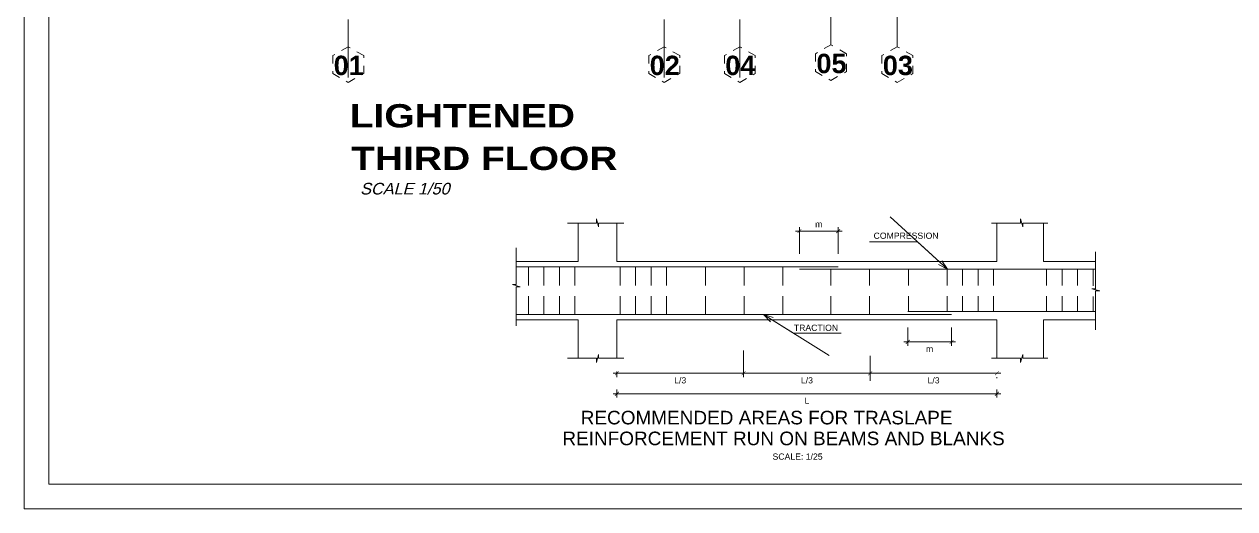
# Model space of a CAD drawing. Header units: millimetres. Extents: x -59 to 123, y 54 to 155.
# Drawn here: x -58.94 to -43.33, y 54.35 to 60.6 of the extents above; entities that cross this region are included whole.
import ezdxf
from ezdxf.enums import TextEntityAlignment as Align

# ---------------------------------------------------------------- set-up
doc = ezdxf.new("R2010")
doc.units = ezdxf.units.MM
for name, pattern in [('ACAD_ISO02W100', [15, 12, -3]), ('CONTINUA', [0]), ('DASHED', [0.75, 0.5, -0.25])]:
    doc.linetypes.add(name, pattern=pattern)
doc.layers.get('0').update_dxf_attribs({"lineweight": 9})
doc.layers.get('Defpoints').update_dxf_attribs({"lineweight": 0})
for name, color, linetype, lineweight in [('ACERO', 150, 'CONTINUA', 40), ('COTAS', 8, 'Continuous', 5), ('DET-CORTE', 86, 'Continuous', 50), ('EJES', 6, 'ACAD_ISO02W100', 5), ('PLUMA 1', 1, 'Continuous', 9), ('PLUMA 2 NUEVA', 7, 'Continuous', 25), ('TEXTOS', 3, 'Continuous', 0)]:
    doc.layers.add(name, color=color, linetype=linetype, lineweight=lineweight)
doc.layers.add('TEXTO', color=2, linetype='Continuous')
doc.layers.add('TEXTO2', color=3, linetype='Continuous')
doc.styles.add('ARIAL', font='arial.ttf')
doc.styles.add('ARIALNEG', font='arialbd.ttf')
doc.styles.add('LUIS', font='arial.ttf')
doc.styles.add('STILUS', font='arial.ttf')
doc.dimstyles.new('luis', dxfattribs={"dimtxt": 0.08, "dimasz": 0.05, "dimexe": 0.05, "dimexo": 0.1, "dimgap": 0.05, "dimtad": 2, "dimzin": 4, "dimdsep": 46, "dimtxsty": 'LUIS', "dimblk": 'ARCHTICK', "dimcen": 2, "dimdle": 0.05, "dimclrd": 256, "dimclre": 256, "dimclrt": 56, "dimaunit": 1, "dimadec": 0, "dimazin": 0, "dimtfac": 1, "dimtix": 1, "dimtmove": 0, "dimatfit": 3, "dimfxl": 1, "dimlwd": -1, "dimlwe": -1, "dimarcsym": 0})

# ---------------------------------------------------------------- blocks, each defined once
blk = doc.blocks.new('_ArchTick')
at = {"color": 0, "linetype": 'ByBlock', "const_width": 0.15}
blk.add_lwpolyline([(-0.5, -0.5), (0.5, 0.5)], dxfattribs=at)
blk = doc.blocks.new('*D942')
at = {"layer": 'COTAS', "transparency": 16777216}
for p, q in [((-49.662, 56.388), (-49.662, 56.044)), ((-51.345, 56.094), (-49.612, 56.094)), ((-51.295, 56.118), (-51.295, 56.044))]:
    blk.add_line(p, q, dxfattribs=at)
at = {"layer": 'Defpoints', "color": 0, "transparency": 16777216}
for p in [(-49.662, 56.488), (-51.295, 56.218), (-49.662, 56.094)]:
    blk.add_point(p, dxfattribs=at)
at = {"layer": 'COTAS', "transparency": 16777216, "xscale": 0.05, "yscale": 0.05, "zscale": 0.05, "rotation": 180}
blk.add_blockref('_ArchTick', (-51.295, 56.094), dxfattribs=at)
at = {"layer": 'COTAS', "transparency": 16777216, "xscale": 0.05, "yscale": 0.05, "zscale": 0.05}
blk.add_blockref('_ArchTick', (-49.662, 56.094), dxfattribs=at)
at = {"layer": 'COTAS', "color": 56, "lineweight": 5, "transparency": 16777216, "insert": (-50.479, 56.003), "char_height": 0.08, "attachment_point": 5, "style": 'LUIS'}
blk.add_mtext('L/3', dxfattribs=at)
blk = doc.blocks.new('*D943')
at = {"layer": 'COTAS', "transparency": 16777216}
for p, q in [((-51.345, 55.831), (-46.345, 55.831)), ((-51.295, 55.886), (-51.295, 55.781)), ((-46.395, 55.886), (-46.395, 55.781))]:
    blk.add_line(p, q, dxfattribs=at)
at = {"layer": 'Defpoints', "color": 0, "transparency": 16777216}
for p in [(-51.295, 55.986), (-46.395, 55.986), (-46.395, 55.831)]:
    blk.add_point(p, dxfattribs=at)
at = {"layer": 'COTAS', "transparency": 16777216, "xscale": 0.05, "yscale": 0.05, "zscale": 0.05, "rotation": 180}
blk.add_blockref('_ArchTick', (-51.295, 55.831), dxfattribs=at)
at = {"layer": 'COTAS', "transparency": 16777216, "xscale": 0.05, "yscale": 0.05, "zscale": 0.05}
blk.add_blockref('_ArchTick', (-46.395, 55.831), dxfattribs=at)
at = {"layer": 'COTAS', "color": 56, "lineweight": 5, "transparency": 16777216, "insert": (-48.845, 55.741), "char_height": 0.08, "attachment_point": 5, "style": 'LUIS'}
blk.add_mtext('L', dxfattribs=at)
blk = doc.blocks.new('*D944')
at = {"layer": 'COTAS', "transparency": 16777216}
for p, q in [((-47.545, 56.685), (-47.545, 56.449)), ((-46.98, 56.685), (-46.98, 56.449)), ((-47.595, 56.499), (-46.93, 56.499))]:
    blk.add_line(p, q, dxfattribs=at)
at = {"layer": 'Defpoints', "color": 0, "transparency": 16777216}
for p in [(-47.545, 56.785), (-46.98, 56.785), (-46.98, 56.499)]:
    blk.add_point(p, dxfattribs=at)
at = {"layer": 'COTAS', "transparency": 16777216, "xscale": 0.05, "yscale": 0.05, "zscale": 0.05, "rotation": 180}
blk.add_blockref('_ArchTick', (-47.545, 56.499), dxfattribs=at)
at = {"layer": 'COTAS', "transparency": 16777216, "xscale": 0.05, "yscale": 0.05, "zscale": 0.05}
blk.add_blockref('_ArchTick', (-46.98, 56.499), dxfattribs=at)
at = {"layer": 'COTAS', "color": 56, "lineweight": 5, "transparency": 16777216, "insert": (-47.263, 56.409), "char_height": 0.08, "attachment_point": 5, "style": 'LUIS'}
blk.add_mtext('m', dxfattribs=at)
blk = doc.blocks.new('*D945')
at = {"layer": 'COTAS', "transparency": 16777216}
for p, q in [((-48.992, 57.927), (-48.392, 57.927)), ((-48.942, 57.635), (-48.942, 57.977)), ((-48.442, 57.635), (-48.442, 57.977))]:
    blk.add_line(p, q, dxfattribs=at)
at = {"layer": 'Defpoints', "color": 0, "transparency": 16777216}
for p in [(-48.442, 57.927), (-48.942, 57.535), (-48.442, 57.535)]:
    blk.add_point(p, dxfattribs=at)
at = {"layer": 'COTAS', "transparency": 16777216, "xscale": 0.05, "yscale": 0.05, "zscale": 0.05, "rotation": 180}
blk.add_blockref('_ArchTick', (-48.942, 57.927), dxfattribs=at)
at = {"layer": 'COTAS', "transparency": 16777216, "xscale": 0.05, "yscale": 0.05, "zscale": 0.05}
blk.add_blockref('_ArchTick', (-48.442, 57.927), dxfattribs=at)
at = {"layer": 'COTAS', "color": 56, "lineweight": 5, "transparency": 16777216, "insert": (-48.692, 58.017), "char_height": 0.08, "attachment_point": 5, "style": 'LUIS'}
blk.add_mtext('m', dxfattribs=at)
blk = doc.blocks.new('*D946')
at = {"layer": 'COTAS', "transparency": 16777216}
for p, q in [((-49.712, 56.094), (-47.979, 56.094)), ((-49.662, 56.118), (-49.662, 56.044)), ((-48.029, 55.998), (-48.029, 56.044))]:
    blk.add_line(p, q, dxfattribs=at)
at = {"layer": 'Defpoints', "color": 0, "transparency": 16777216}
for p in [(-49.662, 56.218), (-48.029, 56.098), (-48.029, 56.094)]:
    blk.add_point(p, dxfattribs=at)
at = {"layer": 'COTAS', "transparency": 16777216, "xscale": 0.05, "yscale": 0.05, "zscale": 0.05, "rotation": 180}
blk.add_blockref('_ArchTick', (-49.662, 56.094), dxfattribs=at)
at = {"layer": 'COTAS', "transparency": 16777216, "xscale": 0.05, "yscale": 0.05, "zscale": 0.05}
blk.add_blockref('_ArchTick', (-48.029, 56.094), dxfattribs=at)
at = {"layer": 'COTAS', "color": 56, "lineweight": 5, "transparency": 16777216, "insert": (-48.845, 56.003), "char_height": 0.08, "attachment_point": 5, "style": 'LUIS'}
blk.add_mtext('L/3', dxfattribs=at)
blk = doc.blocks.new('*D947')
at = {"layer": 'COTAS', "transparency": 16777216}
for p, q in [((-48.029, 56.321), (-48.029, 56.044)), ((-48.079, 56.094), (-46.345, 56.094)), ((-46.395, 56.031), (-46.395, 56.044))]:
    blk.add_line(p, q, dxfattribs=at)
at = {"layer": 'Defpoints', "color": 0, "transparency": 16777216}
for p in [(-48.029, 56.421), (-46.395, 56.131), (-46.395, 56.094)]:
    blk.add_point(p, dxfattribs=at)
at = {"layer": 'COTAS', "transparency": 16777216, "xscale": 0.05, "yscale": 0.05, "zscale": 0.05, "rotation": 180}
blk.add_blockref('_ArchTick', (-48.029, 56.094), dxfattribs=at)
at = {"layer": 'COTAS', "transparency": 16777216, "xscale": 0.05, "yscale": 0.05, "zscale": 0.05}
blk.add_blockref('_ArchTick', (-46.395, 56.094), dxfattribs=at)
at = {"layer": 'COTAS', "color": 56, "lineweight": 5, "transparency": 16777216, "insert": (-47.212, 56.003), "char_height": 0.08, "attachment_point": 5, "style": 'LUIS'}
blk.add_mtext('L/3', dxfattribs=at)

msp = doc.modelspace()

# ---------------------------------------------------------------- linework, layer by layer
at = {"layer": 'ACERO', "lineweight": 5}
for p, q in [((-52.5954, 57.4688), (-48.442, 57.4688)), ((-48.942, 57.4365), (-45.1236, 57.4365)), ((-52.5954, 56.8517), (-46.9799, 56.8517)), ((-47.5454, 56.8933), (-45.1236, 56.8933))]:
    msp.add_line(p, q, dxfattribs=at)
at = {"layer": 'Defpoints', "lineweight": 5, "ltscale": 0.5}
msp.add_lwpolyline([(-58.9383, 54.3471), (-14.6883, 54.3471), (-14.6883, 84.1298), (-58.9383, 84.1298)], close=True, dxfattribs=at)
at = {"layer": 'DET-CORTE', "lineweight": 5, "ltscale": 0.5}
msp.add_lwpolyline([(-58.6204, 54.6651), (-15.0063, 54.6651), (-15.0063, 83.8118), (-58.6204, 83.8118)], close=True, dxfattribs=at)
at = {"layer": 'EJES', "linetype": 'DASHED', "lineweight": 5, "ltscale": 1.5}
for p, q in [((-54.7602, 80.9086), (-54.7602, 59.7498)), ((-54.7602, 80.9086), (-54.7602, 59.7498)), ((-50.6852, 80.9086), (-50.6852, 59.7498)), ((-50.6852, 80.9086), (-50.6852, 59.7498)), ((-49.7102, 80.9086), (-49.7102, 59.7498)), ((-48.5352, 75.6058), (-48.5352, 60.3311)), ((-47.6792, 75.5808), (-47.6792, 60.3062))]:
    msp.add_line(p, q, dxfattribs=at)
at = {"layer": 'EJES', "lineweight": 5, "ltscale": 0.003}
for points in [[(-54.5605, 60.1909), (-54.7602, 60.3062), (-54.9598, 60.1909), (-54.9598, 59.9604), (-54.7602, 59.8451), (-54.5605, 59.9604)], [(-50.4855, 60.1909), (-50.6852, 60.3062), (-50.8848, 60.1909), (-50.8848, 59.9604), (-50.6852, 59.8451), (-50.4855, 59.9604)], [(-49.5105, 60.1909), (-49.7102, 60.3062), (-49.9098, 60.1909), (-49.9098, 59.9604), (-49.7102, 59.8451), (-49.5105, 59.9604)], [(-48.3355, 60.2159), (-48.5352, 60.3311), (-48.7348, 60.2159), (-48.7348, 59.9854), (-48.5352, 59.8701), (-48.3355, 59.9854)], [(-47.4795, 60.1909), (-47.6792, 60.3062), (-47.8788, 60.1909), (-47.8788, 59.9604), (-47.6792, 59.8451), (-47.4795, 59.9604)]]:
    msp.add_lwpolyline(points, close=True, dxfattribs=at)
at = {"layer": 'PLUMA 1', "lineweight": 5}
for p, q in [((-51.5595, 58.0863), (-51.5595, 58.0323)), ((-51.5595, 58.0863), (-51.5312, 57.9842)), ((-46.0898, 58.0863), (-46.0898, 58.0323)), ((-46.0898, 58.0863), (-46.0614, 57.9842)), ((-51.5595, 58.0323), (-51.9341, 58.0323)), ((-51.2075, 58.0323), (-51.5312, 58.0323)), ((-51.5312, 57.9842), (-51.5312, 58.0323)), ((-46.0898, 58.0323), (-46.4644, 58.0323)), ((-45.7378, 58.0323), (-46.0614, 58.0323)), ((-46.0614, 57.9842), (-46.0614, 58.0323)), ((-52.5954, 57.7129), (-52.5954, 57.2391)), ((-45.1236, 57.6589), (-45.1236, 57.1851)), ((-52.4371, 57.4688), (-52.4371, 57.2246)), ((-52.2371, 57.4688), (-52.2371, 57.2246)), ((-52.0371, 57.4688), (-52.0371, 57.2246)), ((-51.8371, 57.4688), (-51.8371, 57.2246)), ((-51.2537, 57.4688), (-51.2537, 57.2246)), ((-51.0537, 57.4688), (-51.0537, 57.2246)), ((-50.8537, 57.4688), (-50.8537, 57.2246)), ((-50.6537, 57.4688), (-50.6537, 57.2246)), ((-50.1537, 57.4688), (-50.1537, 57.2246)), ((-49.6537, 57.4688), (-49.6537, 57.2246)), ((-49.1537, 57.4688), (-49.1537, 57.2246)), ((-48.5371, 57.4365), (-48.5371, 57.2246)), ((-48.0371, 57.4365), (-48.0371, 57.2246)), ((-47.5371, 57.4365), (-47.5371, 57.2246)), ((-47.0371, 57.4404), (-47.0371, 57.2246)), ((-46.8371, 57.4365), (-46.8371, 57.2246)), ((-46.6371, 57.4365), (-46.6371, 57.2246)), ((-46.4371, 57.4365), (-46.4371, 57.2246)), ((-45.7537, 57.4365), (-45.7537, 57.2246)), ((-45.5537, 57.4365), (-45.5537, 57.2246)), ((-45.3537, 57.4365), (-45.3537, 57.2246)), ((-45.1537, 57.4365), (-45.1537, 57.2207)), ((-52.5414, 57.2107), (-52.6435, 57.2391)), ((-52.6435, 57.2391), (-52.5954, 57.2391)), ((-52.5414, 57.2107), (-52.5954, 57.2107)), ((-52.5954, 57.2107), (-52.5954, 56.7075)), ((-45.1717, 57.1851), (-45.1236, 57.1851)), ((-45.0697, 57.1567), (-45.1717, 57.1851)), ((-45.0697, 57.1567), (-45.1236, 57.1567)), ((-45.1236, 57.1567), (-45.1236, 56.6535)), ((-52.4371, 56.8517), (-52.4371, 57.09)), ((-52.2371, 56.8517), (-52.2371, 57.09)), ((-52.0371, 56.8559), (-52.0371, 57.09)), ((-51.8371, 56.8517), (-51.8371, 57.09)), ((-51.2537, 56.8517), (-51.2537, 57.09)), ((-51.0537, 56.8559), (-51.0537, 57.09)), ((-50.8537, 56.8517), (-50.8537, 57.09)), ((-50.6537, 56.8517), (-50.6537, 57.09)), ((-50.1537, 56.8517), (-50.1537, 57.09)), ((-49.6537, 56.8517), (-49.6537, 57.09)), ((-49.1537, 56.8517), (-49.1537, 57.09)), ((-48.5371, 56.8517), (-48.5371, 57.09)), ((-48.0371, 56.8517), (-48.0371, 57.09)), ((-47.5371, 56.8933), (-47.5371, 57.09)), ((-47.0371, 56.8933), (-47.0371, 57.09)), ((-46.8371, 56.8933), (-46.8371, 57.09)), ((-46.6371, 56.8933), (-46.6371, 57.09)), ((-46.4371, 56.8933), (-46.4371, 57.09)), ((-45.7537, 56.8933), (-45.7537, 57.09)), ((-45.5537, 56.8933), (-45.5537, 57.09)), ((-45.3537, 56.8933), (-45.3537, 57.09)), ((-45.1537, 56.8894), (-45.1537, 57.0861)), ((-51.5595, 56.2881), (-51.9341, 56.2881)), ((-51.5595, 56.2342), (-51.5312, 56.3363)), ((-51.5595, 56.2342), (-51.5595, 56.2881)), ((-51.5312, 56.3363), (-51.5312, 56.2881)), ((-51.2075, 56.2881), (-51.5312, 56.2881)), ((-46.0898, 56.2881), (-46.4644, 56.2881)), ((-46.0898, 56.2342), (-46.0614, 56.3363)), ((-46.0898, 56.2342), (-46.0898, 56.2881)), ((-46.0614, 56.3363), (-46.0614, 56.2881)), ((-45.7378, 56.2881), (-46.0614, 56.2881))]:
    msp.add_line(p, q, dxfattribs=at)
at = {"layer": 'PLUMA 2 NUEVA', "lineweight": 5}
for p, q in [((-51.7954, 58.0323), (-51.7954, 57.5352)), ((-51.2954, 58.0323), (-51.2954, 57.5352)), ((-46.3954, 58.0323), (-46.3954, 57.5352)), ((-45.7954, 58.0323), (-45.7954, 57.5352)), ((-52.5954, 57.5352), (-51.7954, 57.5352)), ((-51.2954, 57.5352), (-46.3954, 57.5352)), ((-45.1236, 57.5352), (-45.7954, 57.5352)), ((-52.5954, 56.7852), (-51.7954, 56.7852)), ((-51.7954, 56.2881), (-51.7954, 56.7852)), ((-51.2954, 56.7852), (-46.3954, 56.7852)), ((-51.2954, 56.2881), (-51.2954, 56.7852)), ((-46.3954, 56.2881), (-46.3954, 56.7852)), ((-45.1236, 56.7852), (-45.7954, 56.7852)), ((-45.7954, 56.2881), (-45.7954, 56.7852))]:
    msp.add_line(p, q, dxfattribs=at)

# ---------------------------------------------------------------- texts
at = {"layer": 'EJES', "lineweight": 5, "char_height": 0.25, "width": 0.015384, "attachment_point": 2, "style": 'STILUS'}
for s, insert in [('{\\fArial|b1|i0|c0|p34;01}', (-54.7531, 60.1897)), ('{\\fArial|b1|i0|c0|p34;02}', (-50.6781, 60.1897)), ('{\\fArial|b1|i0|c0|p34;04}', (-49.7031, 60.1897)), ('{\\fArial|b1|i0|c0|p34;05}', (-48.5281, 60.2147)), ('{\\fArial|b1|i0|c0|p34;03}', (-47.6721, 60.1897))]:
    msp.add_mtext(s, dxfattribs=dict(at, insert=insert))
at = {"layer": 'TEXTO', "lineweight": 5, "style": 'LUIS'}
for s, height, p in [('COMPRESSION', 0.08, (-47.9851, 57.8287)), ('TRACTION', 0.08, (-49.0135, 56.6414)), ('RECOMMENDED AREAS FOR TRASLAPE ', 0.175, (-51.7622, 55.4356)), ('REINFORCEMENT RUN ON BEAMS AND BLANKS', 0.175, (-51.9987, 55.1672))]:
    msp.add_text(s, height=height, dxfattribs=at).set_placement(p)
msp.add_text('SCALE: 1/25', height=0.08, dxfattribs=at).set_placement((-48.9653, 54.9801), align=Align.CENTER)
at = {"layer": 'TEXTO2', "color": 8, "lineweight": 5, "style": 'ARIALNEG', "width": 1.2}
for s, p in [('LIGHTENED', (-54.7413, 59.2652)), ('THIRD FLOOR', (-54.7233, 58.7157))]:
    msp.add_text(s, height=0.3, dxfattribs=at).set_placement(p)
at = {"layer": 'TEXTOS', "lineweight": 5, "style": 'ARIAL', "oblique": 15}
msp.add_text('SCALE 1/50', height=0.15, dxfattribs=at).set_placement((-54.6067, 58.4001))

# ---------------------------------------------------------------- dimensions: what is measured, and where the dimension line sits
at = {"layer": 'COTAS', "lineweight": 5}
for base, p1, p2, text, picture, middle in [((-48.442, 57.9265), (-48.942, 57.5352), (-48.442, 57.5352), 'm', '*D945', (-48.692, 58.0165)), ((-46.9799, 56.499), (-47.5454, 56.7852), (-46.9799, 56.7852), 'm', '*D944', (-47.2626, 56.409)), ((-49.6621, 56.0939), (-51.2954, 56.2181), (-49.6621, 56.4876), 'L/3', '*D942', (-50.4787, 56.0025)), ((-46.3954, 56.0939), (-48.0287, 56.4206), (-46.3954, 56.1309), 'L/3', '*D947', (-47.212, 56.0025)), ((-48.0287, 56.0939), (-49.6621, 56.2181), (-48.0287, 56.0982), 'L/3', '*D946', (-48.8454, 56.0025)), ((-46.3954, 55.8312), (-51.2954, 55.986), (-46.3954, 55.986), 'L', '*D943', (-48.8454, 55.7412))]:
    dim = msp.add_linear_dim(base=base, p1=p1, p2=p2, text=text, dimstyle='luis', override={"dimtxsty": 'LUIS'}, dxfattribs=at)
    dim.commit()
    dim.dimension.update_dxf_attribs({"geometry": picture, "text_midpoint": middle})

# ---------------------------------------------------------------- leaders
for points in [[(-47.0328, 57.4365), (-47.4179, 57.7878), (-48.0366, 57.7878)], [(-49.405, 56.8517), (-49.0199, 56.6119), (-48.4012, 56.6119)]]:
    msp.add_leader(points, dimstyle='luis', override={"dimasz": 0.125, "dimldrblk": 'OPEN30'}, dxfattribs=at)

doc.saveas('drawing.dxf')
